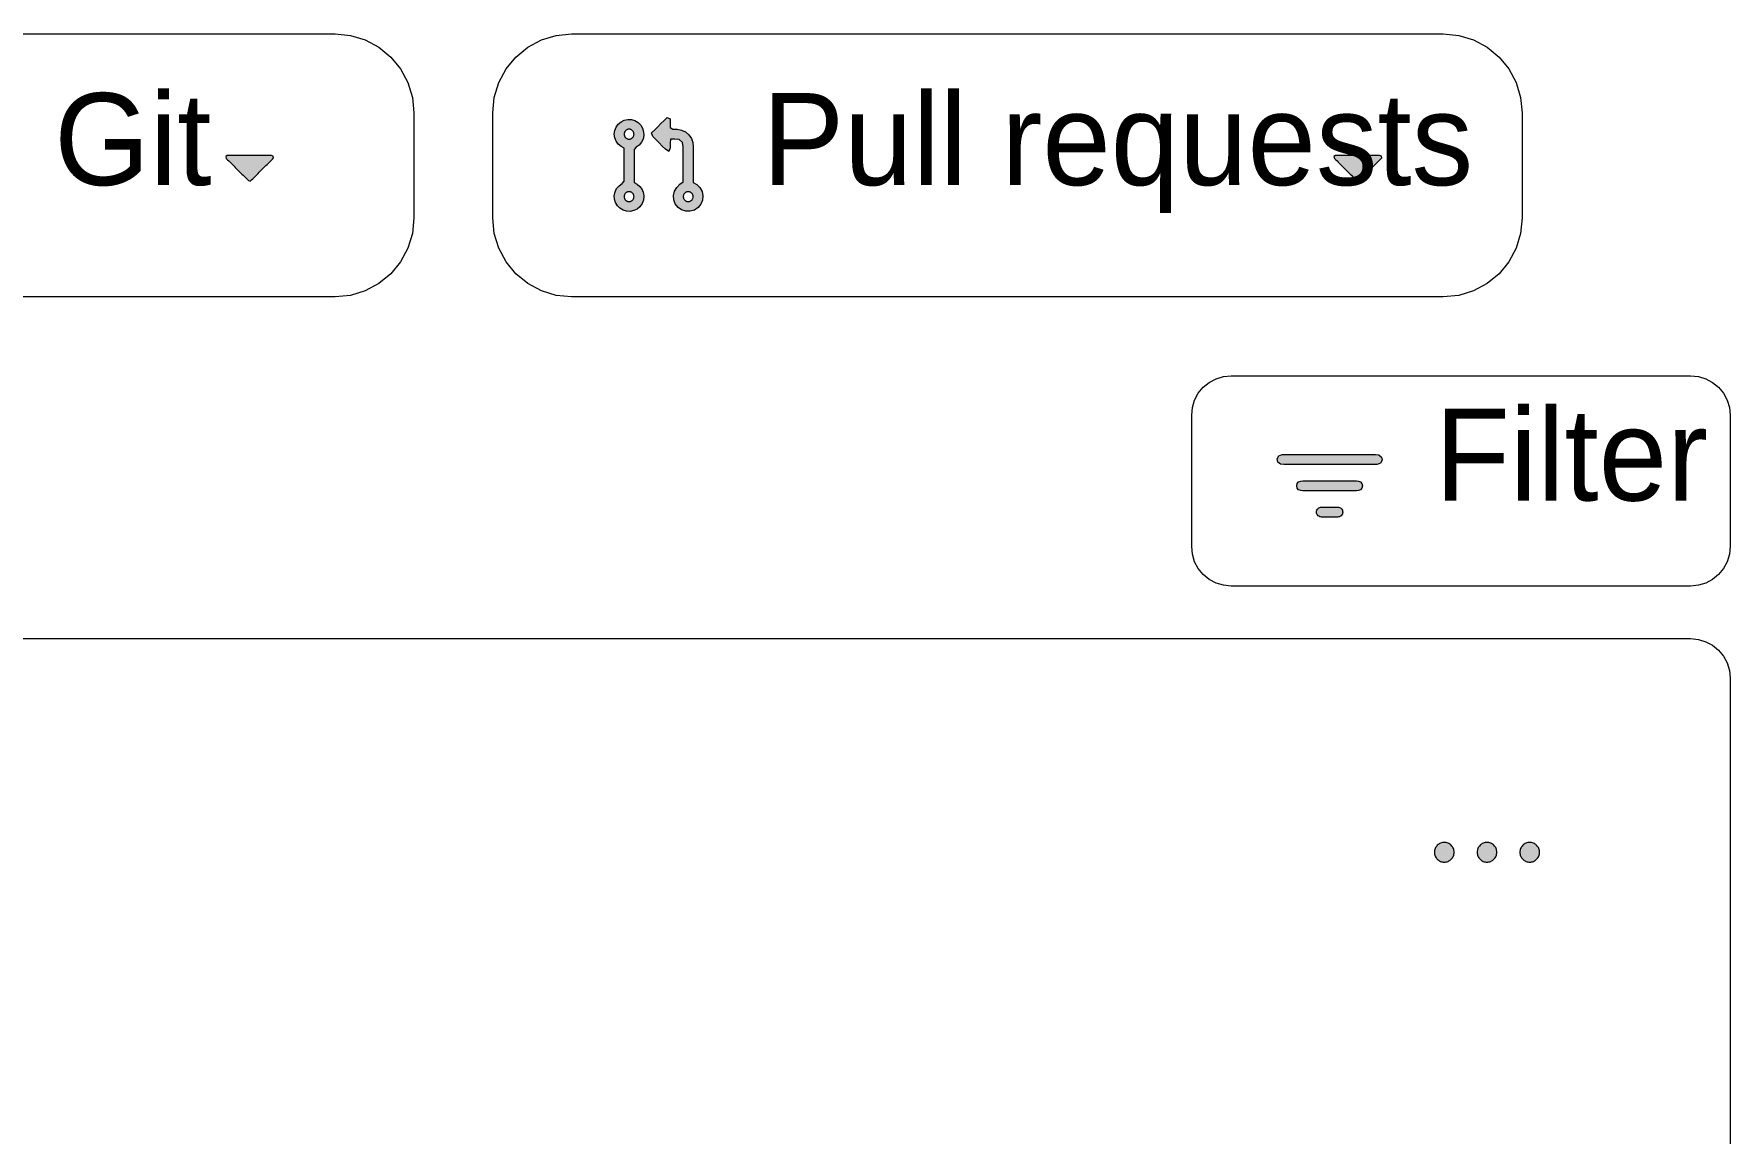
# Model space of a CAD drawing. Extents: x 0 to 2255, y 0 to 8703.
# Drawn here: x 745.8 to 1004, y 8243.8 to 8411 of the extents above; entities that cross this region are included whole.
import ezdxf

# ---------------------------------------------------------------- set-up
doc = ezdxf.new("R2010")
doc.units = 0
doc.layers.get('0').update_dxf_attribs({"lineweight": 0})
doc.styles.add('Mona Sans VF', font='Mona Sans VF.ttf')

msp = doc.modelspace()

# ---------------------------------------------------------------- hatches: boundary and pattern name
at = {"true_color": 0x92a1b5}
h = msp.add_hatch(color=256, dxfattribs=at)
h.dxf.hatch_style = 1
h.paths.add_polyline_path([(834.19, 8395.75), (834.26, 8396.3), (834.46, 8396.82), (834.78, 8397.27), (835.21, 8397.63), (835.71, 8397.88), (836.25, 8397.99), (836.81, 8397.97), (837.34, 8397.81), (837.82, 8397.52), (838.22, 8397.13), (838.5, 8396.65), (838.66, 8396.12), (838.68, 8395.56), (838.56, 8395.01), (838.32, 8394.51), (837.96, 8394.09), (837.5, 8393.77), (837.19, 8393.42), (837.19, 8392.86), (837.19, 8392.3), (837.19, 8391.74), (837.19, 8391.18), (837.19, 8390.62), (837.19, 8390.07), (837.19, 8389.51), (837.19, 8388.95), (837.19, 8388.39), (837.67, 8388.13), (838.09, 8387.77), (838.42, 8387.32), (838.62, 8386.8), (838.69, 8386.25), (838.62, 8385.7), (838.42, 8385.18), (838.09, 8384.72), (837.67, 8384.36), (837.17, 8384.12), (836.62, 8384.01), (836.06, 8384.03), (835.53, 8384.19), (835.05, 8384.48), (834.66, 8384.87), (834.37, 8385.35), (834.22, 8385.88), (834.19, 8386.44), (834.31, 8386.98), (834.55, 8387.48), (834.91, 8387.91), (835.37, 8388.23), (835.69, 8388.58), (835.69, 8389.14), (835.69, 8389.7), (835.69, 8390.26), (835.69, 8390.81), (835.69, 8391.37), (835.69, 8391.93), (835.69, 8392.49), (835.69, 8393.05), (835.69, 8393.61), (835.21, 8393.87), (834.78, 8394.23), (834.46, 8394.68), (834.26, 8395.2), (834.19, 8395.75)])
h.paths.add_polyline_path([(839.86, 8395.93), (840.34, 8396.4), (840.81, 8396.88), (841.29, 8397.35), (841.77, 8397.83), (842.24, 8398.3), (842.69, 8398.09), (842.69, 8397.42), (842.69, 8396.75), (843.11, 8396.5), (843.78, 8396.5), (844.44, 8396.38), (845.05, 8396.1), (845.56, 8395.66), (845.93, 8395.1), (846.14, 8394.47), (846.19, 8393.8), (846.19, 8393.13), (846.19, 8392.45), (846.19, 8391.78), (846.19, 8391.11), (846.19, 8390.44), (846.19, 8389.77), (846.19, 8389.09), (846.19, 8388.42), (846.74, 8388.09), (847.22, 8387.62), (847.55, 8387.04), (847.69, 8386.38), (847.62, 8385.72), (847.37, 8385.1), (846.95, 8384.58), (846.39, 8384.21), (845.75, 8384.02), (845.08, 8384.03), (844.44, 8384.23), (843.89, 8384.62), (843.48, 8385.14), (843.24, 8385.77), (843.19, 8386.44), (843.35, 8387.09), (843.69, 8387.66), (844.18, 8388.12), (844.69, 8388.48), (844.69, 8389.15), (844.69, 8389.82), (844.69, 8390.49), (844.69, 8391.16), (844.69, 8391.84), (844.69, 8392.51), (844.69, 8393.18), (844.69, 8393.85), (844.55, 8394.5), (844.05, 8394.93), (843.39, 8395), (842.72, 8395), (842.69, 8394.36), (842.69, 8393.69), (842.49, 8393.11), (841.96, 8393.47), (841.49, 8393.95), (841.01, 8394.43), (840.54, 8394.9), (840.06, 8395.38), (839.86, 8395.93)])
h.paths.add_polyline_path([(836.44, 8396.5), (836.36, 8396.5), (836.29, 8396.49), (836.22, 8396.47), (836.15, 8396.44), (836.08, 8396.41), (836.02, 8396.37), (835.96, 8396.33), (835.91, 8396.28), (835.86, 8396.23), (835.81, 8396.17), (835.78, 8396.1), (835.74, 8396.04), (835.72, 8395.97), (835.7, 8395.9), (835.69, 8395.82), (835.69, 8395.75), (835.69, 8395.68), (835.7, 8395.6), (835.72, 8395.53), (835.74, 8395.46), (835.78, 8395.4), (835.81, 8395.33), (835.86, 8395.27), (835.91, 8395.22), (835.96, 8395.17), (836.02, 8395.13), (836.08, 8395.09), (836.15, 8395.06), (836.22, 8395.03), (836.29, 8395.01), (836.36, 8395), (836.44, 8395), (836.51, 8395), (836.58, 8395.01), (836.66, 8395.03), (836.72, 8395.06), (836.79, 8395.09), (836.85, 8395.13), (836.91, 8395.17), (836.97, 8395.22), (837.02, 8395.27), (837.06, 8395.33), (837.1, 8395.4), (837.13, 8395.46), (837.16, 8395.53), (837.17, 8395.6), (837.18, 8395.68), (837.19, 8395.75), (837.18, 8395.82), (837.17, 8395.9), (837.16, 8395.97), (837.13, 8396.04), (837.1, 8396.1), (837.06, 8396.17), (837.02, 8396.23), (836.97, 8396.28), (836.91, 8396.33), (836.85, 8396.37), (836.79, 8396.41), (836.72, 8396.44), (836.66, 8396.47), (836.58, 8396.49), (836.51, 8396.5), (836.44, 8396.5)])
h.paths.add_polyline_path([(836.44, 8387), (836.36, 8387), (836.29, 8386.99), (836.22, 8386.97), (836.15, 8386.94), (836.08, 8386.91), (836.02, 8386.87), (835.96, 8386.83), (835.91, 8386.78), (835.86, 8386.73), (835.81, 8386.67), (835.78, 8386.6), (835.74, 8386.54), (835.72, 8386.47), (835.7, 8386.4), (835.69, 8386.32), (835.69, 8386.25), (835.69, 8386.18), (835.7, 8386.1), (835.72, 8386.03), (835.74, 8385.96), (835.78, 8385.9), (835.81, 8385.83), (835.86, 8385.77), (835.91, 8385.72), (835.96, 8385.67), (836.02, 8385.63), (836.08, 8385.59), (836.15, 8385.56), (836.22, 8385.53), (836.29, 8385.51), (836.36, 8385.5), (836.44, 8385.5), (836.51, 8385.5), (836.58, 8385.51), (836.66, 8385.53), (836.72, 8385.56), (836.79, 8385.59), (836.85, 8385.63), (836.91, 8385.67), (836.97, 8385.72), (837.02, 8385.77), (837.06, 8385.83), (837.1, 8385.9), (837.13, 8385.96), (837.16, 8386.03), (837.17, 8386.1), (837.18, 8386.18), (837.19, 8386.25), (837.18, 8386.32), (837.17, 8386.4), (837.16, 8386.47), (837.13, 8386.54), (837.1, 8386.6), (837.06, 8386.67), (837.02, 8386.73), (836.97, 8386.78), (836.91, 8386.83), (836.85, 8386.87), (836.79, 8386.91), (836.72, 8386.94), (836.66, 8386.97), (836.58, 8386.99), (836.51, 8387), (836.44, 8387)])
h.paths.add_polyline_path([(844.69, 8386.25), (844.69, 8386.18), (844.7, 8386.1), (844.72, 8386.03), (844.74, 8385.96), (844.78, 8385.9), (844.81, 8385.83), (844.86, 8385.77), (844.91, 8385.72), (844.96, 8385.67), (845.02, 8385.63), (845.08, 8385.59), (845.15, 8385.56), (845.22, 8385.53), (845.29, 8385.51), (845.36, 8385.5), (845.44, 8385.5), (845.51, 8385.5), (845.58, 8385.51), (845.66, 8385.53), (845.72, 8385.56), (845.79, 8385.59), (845.85, 8385.63), (845.91, 8385.67), (845.97, 8385.72), (846.02, 8385.77), (846.06, 8385.83), (846.1, 8385.9), (846.13, 8385.96), (846.16, 8386.03), (846.17, 8386.1), (846.18, 8386.18), (846.19, 8386.25), (846.18, 8386.32), (846.17, 8386.4), (846.16, 8386.47), (846.13, 8386.54), (846.1, 8386.6), (846.06, 8386.67), (846.02, 8386.73), (845.97, 8386.78), (845.91, 8386.83), (845.85, 8386.87), (845.79, 8386.91), (845.72, 8386.94), (845.66, 8386.97), (845.58, 8386.99), (845.51, 8387), (845.44, 8387), (845.36, 8387), (845.29, 8386.99), (845.22, 8386.97), (845.15, 8386.94), (845.08, 8386.91), (845.02, 8386.87), (844.96, 8386.83), (844.91, 8386.78), (844.86, 8386.73), (844.81, 8386.67), (844.78, 8386.6), (844.74, 8386.54), (844.72, 8386.47), (844.7, 8386.4), (844.69, 8386.32), (844.69, 8386.25)])
at = {"true_color": 0x9198a1}
h = msp.add_hatch(color=256, dxfattribs=at)
h.dxf.hatch_style = 1
h.paths.add_polyline_path([(775.11, 8392.07), (775.31, 8391.87), (775.51, 8391.68), (775.71, 8391.48), (775.91, 8391.28), (776.11, 8391.08), (776.31, 8390.88), (776.5, 8390.68), (776.7, 8390.48), (776.9, 8390.29), (777.1, 8390.09), (777.3, 8389.89), (777.5, 8389.69), (777.7, 8389.49), (777.89, 8389.29), (778.09, 8389.09), (778.29, 8388.9), (778.49, 8388.7), (778.74, 8388.61), (778.96, 8388.78), (779.16, 8388.97), (779.36, 8389.17), (779.56, 8389.37), (779.76, 8389.57), (779.96, 8389.77), (780.15, 8389.97), (780.35, 8390.17), (780.55, 8390.36), (780.75, 8390.56), (780.95, 8390.76), (781.15, 8390.96), (781.35, 8391.16), (781.54, 8391.36), (781.74, 8391.55), (781.94, 8391.75), (782.14, 8391.95), (782.32, 8392.16), (782.26, 8392.42), (782, 8392.5), (781.72, 8392.5), (781.44, 8392.5), (781.16, 8392.5), (780.88, 8392.5), (780.6, 8392.5), (780.32, 8392.5), (780.04, 8392.5), (779.76, 8392.5), (779.48, 8392.5), (779.19, 8392.5), (778.91, 8392.5), (778.63, 8392.5), (778.35, 8392.5), (778.07, 8392.5), (777.79, 8392.5), (777.51, 8392.5), (777.23, 8392.5), (776.95, 8392.5), (776.67, 8392.5), (776.39, 8392.5), (776.11, 8392.5), (775.82, 8392.5), (775.54, 8392.5), (775.26, 8392.5), (775.06, 8392.33), (775.11, 8392.07)])
h = msp.add_hatch(color=256, dxfattribs=at)
h.dxf.hatch_style = 1
h.paths.add_polyline_path([(943.8, 8392.07), (944, 8391.87), (944.2, 8391.68), (944.4, 8391.48), (944.6, 8391.28), (944.79, 8391.08), (944.99, 8390.88), (945.19, 8390.68), (945.39, 8390.48), (945.59, 8390.29), (945.79, 8390.09), (945.99, 8389.89), (946.18, 8389.69), (946.38, 8389.49), (946.58, 8389.29), (946.78, 8389.09), (946.98, 8388.9), (947.18, 8388.7), (947.43, 8388.61), (947.65, 8388.78), (947.85, 8388.97), (948.05, 8389.17), (948.25, 8389.37), (948.44, 8389.57), (948.64, 8389.77), (948.84, 8389.97), (949.04, 8390.17), (949.24, 8390.36), (949.44, 8390.56), (949.64, 8390.76), (949.83, 8390.96), (950.03, 8391.16), (950.23, 8391.36), (950.43, 8391.55), (950.63, 8391.75), (950.83, 8391.95), (951.01, 8392.16), (950.95, 8392.42), (950.69, 8392.5), (950.41, 8392.5), (950.13, 8392.5), (949.85, 8392.5), (949.57, 8392.5), (949.29, 8392.5), (949, 8392.5), (948.72, 8392.5), (948.44, 8392.5), (948.16, 8392.5), (947.88, 8392.5), (947.6, 8392.5), (947.32, 8392.5), (947.04, 8392.5), (946.76, 8392.5), (946.48, 8392.5), (946.2, 8392.5), (945.92, 8392.5), (945.64, 8392.5), (945.35, 8392.5), (945.07, 8392.5), (944.79, 8392.5), (944.51, 8392.5), (944.23, 8392.5), (943.95, 8392.5), (943.74, 8392.33), (943.8, 8392.07)])
h = msp.add_hatch(color=256, dxfattribs=at)
h.dxf.hatch_style = 1
h.paths.add_polyline_path([(935.83, 8347), (936.35, 8347), (936.88, 8347), (937.41, 8347), (937.94, 8347), (938.46, 8347), (938.99, 8347), (939.52, 8347), (940.04, 8347), (940.57, 8347), (941.1, 8347), (941.62, 8347), (942.15, 8347), (942.68, 8347), (943.2, 8347), (943.73, 8347), (944.26, 8347), (944.78, 8347), (945.31, 8347), (945.84, 8347), (946.36, 8347), (946.89, 8347), (947.42, 8347), (947.94, 8347), (948.47, 8347), (949, 8347), (949.52, 8347), (950.05, 8347), (950.57, 8346.96), (950.97, 8346.63), (951.07, 8346.13), (950.81, 8345.68), (950.33, 8345.5), (949.8, 8345.5), (949.27, 8345.5), (948.75, 8345.5), (948.22, 8345.5), (947.69, 8345.5), (947.17, 8345.5), (946.64, 8345.5), (946.11, 8345.5), (945.59, 8345.5), (945.06, 8345.5), (944.53, 8345.5), (944.01, 8345.5), (943.48, 8345.5), (942.95, 8345.5), (942.43, 8345.5), (941.9, 8345.5), (941.37, 8345.5), (940.85, 8345.5), (940.32, 8345.5), (939.79, 8345.5), (939.27, 8345.5), (938.74, 8345.5), (938.21, 8345.5), (937.69, 8345.5), (937.16, 8345.5), (936.63, 8345.5), (936.11, 8345.5), (935.58, 8345.54), (935.18, 8345.87), (935.09, 8346.37), (935.34, 8346.82), (935.83, 8347)])
h.paths.add_polyline_path([(938.08, 8342.25), (938.15, 8342.58), (938.36, 8342.84), (938.67, 8342.98), (939.01, 8343), (939.35, 8343), (939.69, 8343), (940.02, 8343), (940.36, 8343), (940.7, 8343), (941.04, 8343), (941.38, 8343), (941.72, 8343), (942.06, 8343), (942.4, 8343), (942.74, 8343), (943.08, 8343), (943.42, 8343), (943.76, 8343), (944.1, 8343), (944.44, 8343), (944.77, 8343), (945.11, 8343), (945.45, 8343), (945.79, 8343), (946.13, 8343), (946.47, 8343), (946.81, 8343), (947.15, 8343), (947.49, 8342.98), (947.79, 8342.84), (948, 8342.58), (948.08, 8342.25), (948, 8341.92), (947.79, 8341.66), (947.49, 8341.52), (947.15, 8341.5), (946.81, 8341.5), (946.47, 8341.5), (946.13, 8341.5), (945.79, 8341.5), (945.45, 8341.5), (945.11, 8341.5), (944.77, 8341.5), (944.44, 8341.5), (944.1, 8341.5), (943.76, 8341.5), (943.42, 8341.5), (943.08, 8341.5), (942.74, 8341.5), (942.4, 8341.5), (942.06, 8341.5), (941.72, 8341.5), (941.38, 8341.5), (941.04, 8341.5), (940.7, 8341.5), (940.36, 8341.5), (940.02, 8341.5), (939.69, 8341.5), (939.35, 8341.5), (939.01, 8341.5), (938.67, 8341.52), (938.36, 8341.66), (938.15, 8341.92), (938.08, 8342.25)])
h.paths.add_polyline_path([(941.08, 8338.25), (941.09, 8338.4), (941.14, 8338.55), (941.21, 8338.68), (941.31, 8338.79), (941.43, 8338.89), (941.57, 8338.95), (941.71, 8338.99), (941.86, 8339), (942.02, 8339), (942.17, 8339), (942.32, 8339), (942.47, 8339), (942.62, 8339), (942.77, 8339), (942.93, 8339), (943.08, 8339), (943.23, 8339), (943.38, 8339), (943.53, 8339), (943.69, 8339), (943.84, 8339), (943.99, 8339), (944.14, 8339), (944.29, 8339), (944.44, 8338.99), (944.59, 8338.95), (944.73, 8338.89), (944.85, 8338.79), (944.94, 8338.68), (945.02, 8338.55), (945.06, 8338.4), (945.08, 8338.25), (945.06, 8338.1), (945.02, 8337.95), (944.94, 8337.82), (944.85, 8337.71), (944.73, 8337.61), (944.59, 8337.55), (944.44, 8337.51), (944.29, 8337.5), (944.14, 8337.5), (943.99, 8337.5), (943.84, 8337.5), (943.69, 8337.5), (943.53, 8337.5), (943.38, 8337.5), (943.23, 8337.5), (943.08, 8337.5), (942.93, 8337.5), (942.77, 8337.5), (942.62, 8337.5), (942.47, 8337.5), (942.32, 8337.5), (942.17, 8337.5), (942.02, 8337.5), (941.86, 8337.5), (941.71, 8337.51), (941.57, 8337.55), (941.43, 8337.61), (941.31, 8337.71), (941.21, 8337.82), (941.14, 8337.95), (941.09, 8338.1), (941.08, 8338.25)])
h = msp.add_hatch(color=256, dxfattribs=at)
h.dxf.hatch_style = 1
h.paths.add_polyline_path([(967.03, 8285), (967.18, 8285.01), (967.32, 8285.03), (967.47, 8285.06), (967.61, 8285.11), (967.74, 8285.18), (967.86, 8285.25), (967.98, 8285.34), (968.09, 8285.44), (968.19, 8285.55), (968.28, 8285.67), (968.35, 8285.79), (968.42, 8285.93), (968.47, 8286.06), (968.5, 8286.21), (968.52, 8286.35), (968.53, 8286.5), (968.52, 8286.65), (968.5, 8286.79), (968.47, 8286.94), (968.42, 8287.07), (968.35, 8287.21), (968.28, 8287.33), (968.19, 8287.45), (968.09, 8287.56), (967.98, 8287.66), (967.86, 8287.75), (967.74, 8287.82), (967.61, 8287.89), (967.47, 8287.94), (967.32, 8287.97), (967.18, 8287.99), (967.03, 8288), (966.88, 8287.99), (966.74, 8287.97), (966.6, 8287.94), (966.46, 8287.89), (966.32, 8287.82), (966.2, 8287.75), (966.08, 8287.66), (965.97, 8287.56), (965.87, 8287.45), (965.78, 8287.33), (965.71, 8287.21), (965.65, 8287.07), (965.6, 8286.94), (965.56, 8286.79), (965.54, 8286.65), (965.53, 8286.5), (965.54, 8286.35), (965.56, 8286.21), (965.6, 8286.06), (965.65, 8285.93), (965.71, 8285.79), (965.78, 8285.67), (965.87, 8285.55), (965.97, 8285.44), (966.08, 8285.34), (966.2, 8285.25), (966.32, 8285.18), (966.46, 8285.11), (966.6, 8285.06), (966.74, 8285.03), (966.88, 8285.01), (967.03, 8285)])
h.paths.add_polyline_path([(960.53, 8285), (960.68, 8285.01), (960.82, 8285.03), (960.97, 8285.06), (961.11, 8285.11), (961.24, 8285.18), (961.36, 8285.25), (961.48, 8285.34), (961.59, 8285.44), (961.69, 8285.55), (961.78, 8285.67), (961.85, 8285.79), (961.92, 8285.93), (961.97, 8286.06), (962, 8286.21), (962.02, 8286.35), (962.03, 8286.5), (962.02, 8286.65), (962, 8286.79), (961.97, 8286.94), (961.92, 8287.07), (961.85, 8287.21), (961.78, 8287.33), (961.69, 8287.45), (961.59, 8287.56), (961.48, 8287.66), (961.36, 8287.75), (961.24, 8287.82), (961.11, 8287.89), (960.97, 8287.94), (960.82, 8287.97), (960.68, 8287.99), (960.53, 8288), (960.38, 8287.99), (960.24, 8287.97), (960.1, 8287.94), (959.96, 8287.89), (959.82, 8287.82), (959.7, 8287.75), (959.58, 8287.66), (959.47, 8287.56), (959.37, 8287.45), (959.28, 8287.33), (959.21, 8287.21), (959.15, 8287.07), (959.1, 8286.94), (959.06, 8286.79), (959.04, 8286.65), (959.03, 8286.5), (959.04, 8286.35), (959.06, 8286.21), (959.1, 8286.06), (959.15, 8285.93), (959.21, 8285.79), (959.28, 8285.67), (959.37, 8285.55), (959.47, 8285.44), (959.58, 8285.34), (959.7, 8285.25), (959.82, 8285.18), (959.96, 8285.11), (960.1, 8285.06), (960.24, 8285.03), (960.38, 8285.01), (960.53, 8285)])
h.paths.add_polyline_path([(973.53, 8285), (973.68, 8285.01), (973.82, 8285.03), (973.97, 8285.06), (974.11, 8285.11), (974.24, 8285.18), (974.36, 8285.25), (974.48, 8285.34), (974.59, 8285.44), (974.69, 8285.55), (974.78, 8285.67), (974.85, 8285.79), (974.92, 8285.93), (974.97, 8286.06), (975, 8286.21), (975.02, 8286.35), (975.03, 8286.5), (975.02, 8286.65), (975, 8286.79), (974.97, 8286.94), (974.92, 8287.07), (974.85, 8287.21), (974.78, 8287.33), (974.69, 8287.45), (974.59, 8287.56), (974.48, 8287.66), (974.36, 8287.75), (974.24, 8287.82), (974.11, 8287.89), (973.97, 8287.94), (973.82, 8287.97), (973.68, 8287.99), (973.53, 8288), (973.38, 8287.99), (973.24, 8287.97), (973.1, 8287.94), (972.96, 8287.89), (972.82, 8287.82), (972.7, 8287.75), (972.58, 8287.66), (972.47, 8287.56), (972.37, 8287.45), (972.28, 8287.33), (972.21, 8287.21), (972.15, 8287.07), (972.1, 8286.94), (972.06, 8286.79), (972.04, 8286.65), (972.03, 8286.5), (972.04, 8286.35), (972.06, 8286.21), (972.1, 8286.06), (972.15, 8285.93), (972.21, 8285.79), (972.28, 8285.67), (972.37, 8285.55), (972.47, 8285.44), (972.58, 8285.34), (972.7, 8285.25), (972.82, 8285.18), (972.96, 8285.11), (973.1, 8285.06), (973.24, 8285.03), (973.38, 8285.01), (973.53, 8285)])

# ---------------------------------------------------------------- linework, layer by layer
at = {"true_color": 0x3d444d}
for points in [[(719.94, 8411), (791.69, 8411), (791.69, 8411), (794.03, 8410.77), (796.28, 8410.09), (798.35, 8408.98), (800.17, 8407.49), (801.67, 8405.67), (802.77, 8403.59), (803.46, 8401.34), (803.69, 8399), (803.69, 8383), (803.69, 8383), (803.46, 8380.66), (802.77, 8378.41), (801.67, 8376.33), (800.17, 8374.51), (798.35, 8373.02), (796.28, 8371.91), (794.03, 8371.23), (791.69, 8371), (719.94, 8371)], [(827.69, 8411), (960.38, 8411), (960.38, 8411), (962.72, 8410.77), (964.97, 8410.09), (967.04, 8408.98), (968.86, 8407.49), (970.35, 8405.67), (971.46, 8403.59), (972.14, 8401.34), (972.38, 8399), (972.38, 8383), (972.38, 8383), (972.14, 8380.66), (971.46, 8378.41), (970.35, 8376.33), (968.86, 8374.51), (967.04, 8373.02), (964.97, 8371.91), (962.72, 8371.23), (960.38, 8371), (827.69, 8371), (827.69, 8371), (825.35, 8371.23), (823.1, 8371.91), (821.02, 8373.02), (819.2, 8374.51), (817.71, 8376.33), (816.6, 8378.41), (815.92, 8380.66), (815.69, 8383), (815.69, 8399), (815.69, 8399), (815.92, 8401.34), (816.6, 8403.59), (817.71, 8405.67), (819.2, 8407.49), (821.02, 8408.98), (823.1, 8410.09), (825.35, 8410.77), (827.69, 8411), (827.69, 8411)], [(928.08, 8359), (998.03, 8359), (998.03, 8359), (999.2, 8358.88), (1000.33, 8358.54), (1001.36, 8357.99), (1002.27, 8357.24), (1003.02, 8356.33), (1003.57, 8355.3), (1003.92, 8354.17), (1004.03, 8353), (1004.03, 8333), (1004.03, 8333), (1003.92, 8331.83), (1003.57, 8330.7), (1003.02, 8329.67), (1002.27, 8328.76), (1001.36, 8328.01), (1000.33, 8327.46), (999.2, 8327.12), (998.03, 8327), (928.08, 8327), (928.08, 8327), (926.91, 8327.12), (925.78, 8327.46), (924.74, 8328.01), (923.84, 8328.76), (923.09, 8329.67), (922.53, 8330.7), (922.19, 8331.83), (922.08, 8333), (922.08, 8353), (922.08, 8353), (922.19, 8354.17), (922.53, 8355.3), (923.09, 8356.33), (923.84, 8357.24), (924.74, 8357.99), (925.78, 8358.54), (926.91, 8358.88), (928.08, 8359), (928.08, 8359)], [(350, 8319), (998.03, 8319), (998.03, 8319), (999.2, 8318.88), (1000.33, 8318.54), (1001.36, 8317.99), (1002.27, 8317.24), (1003.02, 8316.33), (1003.57, 8315.3), (1003.92, 8314.17), (1004.03, 8313), (1004.03, 7818.22), (1004.03, 7818.22), (1003.92, 7817.05), (1003.57, 7815.92), (1003.02, 7814.89), (1002.27, 7813.98), (1001.36, 7813.23), (1000.33, 7812.68), (999.2, 7812.33), (998.03, 7812.22), (350, 7812.22)]]:
    msp.add_lwpolyline(points, dxfattribs=at)
at = {"true_color": 0x92a1b5}
for points in [[(834.19, 8395.75), (834.26, 8396.3), (834.46, 8396.82), (834.78, 8397.27), (835.21, 8397.63), (835.71, 8397.88), (836.25, 8397.99), (836.81, 8397.97), (837.34, 8397.81), (837.82, 8397.52), (838.22, 8397.13), (838.5, 8396.65), (838.66, 8396.12), (838.68, 8395.56), (838.56, 8395.01), (838.32, 8394.51), (837.96, 8394.09), (837.5, 8393.77), (837.19, 8393.42), (837.19, 8392.86), (837.19, 8392.3), (837.19, 8391.74), (837.19, 8391.18), (837.19, 8390.62), (837.19, 8390.07), (837.19, 8389.51), (837.19, 8388.95), (837.19, 8388.39), (837.67, 8388.13), (838.09, 8387.77), (838.42, 8387.32), (838.62, 8386.8), (838.69, 8386.25), (838.62, 8385.7), (838.42, 8385.18), (838.09, 8384.72), (837.67, 8384.36), (837.17, 8384.12), (836.62, 8384.01), (836.06, 8384.03), (835.53, 8384.19), (835.05, 8384.48), (834.66, 8384.87), (834.37, 8385.35), (834.22, 8385.88), (834.19, 8386.44), (834.31, 8386.98), (834.55, 8387.48), (834.91, 8387.91), (835.37, 8388.23), (835.69, 8388.58), (835.69, 8389.14), (835.69, 8389.7), (835.69, 8390.26), (835.69, 8390.81), (835.69, 8391.37), (835.69, 8391.93), (835.69, 8392.49), (835.69, 8393.05), (835.69, 8393.61), (835.21, 8393.87), (834.78, 8394.23), (834.46, 8394.68), (834.26, 8395.2), (834.19, 8395.75), (834.19, 8395.75)], [(836.44, 8396.5), (836.36, 8396.5), (836.29, 8396.49), (836.22, 8396.47), (836.15, 8396.44), (836.08, 8396.41), (836.02, 8396.37), (835.96, 8396.33), (835.91, 8396.28), (835.86, 8396.23), (835.81, 8396.17), (835.78, 8396.1), (835.74, 8396.04), (835.72, 8395.97), (835.7, 8395.9), (835.69, 8395.82), (835.69, 8395.75), (835.69, 8395.68), (835.7, 8395.6), (835.72, 8395.53), (835.74, 8395.46), (835.78, 8395.4), (835.81, 8395.33), (835.86, 8395.27), (835.91, 8395.22), (835.96, 8395.17), (836.02, 8395.13), (836.08, 8395.09), (836.15, 8395.06), (836.22, 8395.03), (836.29, 8395.01), (836.36, 8395), (836.44, 8395), (836.51, 8395), (836.58, 8395.01), (836.66, 8395.03), (836.72, 8395.06), (836.79, 8395.09), (836.85, 8395.13), (836.91, 8395.17), (836.97, 8395.22), (837.02, 8395.27), (837.06, 8395.33), (837.1, 8395.4), (837.13, 8395.46), (837.16, 8395.53), (837.17, 8395.6), (837.18, 8395.68), (837.19, 8395.75), (837.18, 8395.82), (837.17, 8395.9), (837.16, 8395.97), (837.13, 8396.04), (837.1, 8396.1), (837.06, 8396.17), (837.02, 8396.23), (836.97, 8396.28), (836.91, 8396.33), (836.85, 8396.37), (836.79, 8396.41), (836.72, 8396.44), (836.66, 8396.47), (836.58, 8396.49), (836.51, 8396.5), (836.44, 8396.5), (836.44, 8396.5)], [(839.86, 8395.93), (840.34, 8396.4), (840.81, 8396.88), (841.29, 8397.35), (841.77, 8397.83), (842.24, 8398.3), (842.69, 8398.09), (842.69, 8397.42), (842.69, 8396.75), (843.11, 8396.5), (843.78, 8396.5), (844.44, 8396.38), (845.05, 8396.1), (845.56, 8395.66), (845.93, 8395.1), (846.14, 8394.47), (846.19, 8393.8), (846.19, 8393.13), (846.19, 8392.45), (846.19, 8391.78), (846.19, 8391.11), (846.19, 8390.44), (846.19, 8389.77), (846.19, 8389.09), (846.19, 8388.42), (846.74, 8388.09), (847.22, 8387.62), (847.55, 8387.04), (847.69, 8386.38), (847.62, 8385.72), (847.37, 8385.1), (846.95, 8384.58), (846.39, 8384.21), (845.75, 8384.02), (845.08, 8384.03), (844.44, 8384.23), (843.89, 8384.62), (843.48, 8385.14), (843.24, 8385.77), (843.19, 8386.44), (843.35, 8387.09), (843.69, 8387.66), (844.18, 8388.12), (844.69, 8388.48), (844.69, 8389.15), (844.69, 8389.82), (844.69, 8390.49), (844.69, 8391.16), (844.69, 8391.84), (844.69, 8392.51), (844.69, 8393.18), (844.69, 8393.85), (844.55, 8394.5), (844.05, 8394.93), (843.39, 8395), (842.72, 8395), (842.69, 8394.36), (842.69, 8393.69), (842.49, 8393.11), (841.96, 8393.47), (841.49, 8393.95), (841.01, 8394.43), (840.54, 8394.9), (840.06, 8395.38), (839.86, 8395.93), (839.86, 8395.93)], [(836.44, 8387), (836.36, 8387), (836.29, 8386.99), (836.22, 8386.97), (836.15, 8386.94), (836.08, 8386.91), (836.02, 8386.87), (835.96, 8386.83), (835.91, 8386.78), (835.86, 8386.73), (835.81, 8386.67), (835.78, 8386.6), (835.74, 8386.54), (835.72, 8386.47), (835.7, 8386.4), (835.69, 8386.32), (835.69, 8386.25), (835.69, 8386.18), (835.7, 8386.1), (835.72, 8386.03), (835.74, 8385.96), (835.78, 8385.9), (835.81, 8385.83), (835.86, 8385.77), (835.91, 8385.72), (835.96, 8385.67), (836.02, 8385.63), (836.08, 8385.59), (836.15, 8385.56), (836.22, 8385.53), (836.29, 8385.51), (836.36, 8385.5), (836.44, 8385.5), (836.51, 8385.5), (836.58, 8385.51), (836.66, 8385.53), (836.72, 8385.56), (836.79, 8385.59), (836.85, 8385.63), (836.91, 8385.67), (836.97, 8385.72), (837.02, 8385.77), (837.06, 8385.83), (837.1, 8385.9), (837.13, 8385.96), (837.16, 8386.03), (837.17, 8386.1), (837.18, 8386.18), (837.19, 8386.25), (837.18, 8386.32), (837.17, 8386.4), (837.16, 8386.47), (837.13, 8386.54), (837.1, 8386.6), (837.06, 8386.67), (837.02, 8386.73), (836.97, 8386.78), (836.91, 8386.83), (836.85, 8386.87), (836.79, 8386.91), (836.72, 8386.94), (836.66, 8386.97), (836.58, 8386.99), (836.51, 8387), (836.44, 8387), (836.44, 8387)], [(844.69, 8386.25), (844.69, 8386.18), (844.7, 8386.1), (844.72, 8386.03), (844.74, 8385.96), (844.78, 8385.9), (844.81, 8385.83), (844.86, 8385.77), (844.91, 8385.72), (844.96, 8385.67), (845.02, 8385.63), (845.08, 8385.59), (845.15, 8385.56), (845.22, 8385.53), (845.29, 8385.51), (845.36, 8385.5), (845.44, 8385.5), (845.51, 8385.5), (845.58, 8385.51), (845.66, 8385.53), (845.72, 8385.56), (845.79, 8385.59), (845.85, 8385.63), (845.91, 8385.67), (845.97, 8385.72), (846.02, 8385.77), (846.06, 8385.83), (846.1, 8385.9), (846.13, 8385.96), (846.16, 8386.03), (846.17, 8386.1), (846.18, 8386.18), (846.19, 8386.25), (846.18, 8386.32), (846.17, 8386.4), (846.16, 8386.47), (846.13, 8386.54), (846.1, 8386.6), (846.06, 8386.67), (846.02, 8386.73), (845.97, 8386.78), (845.91, 8386.83), (845.85, 8386.87), (845.79, 8386.91), (845.72, 8386.94), (845.66, 8386.97), (845.58, 8386.99), (845.51, 8387), (845.44, 8387), (845.36, 8387), (845.29, 8386.99), (845.22, 8386.97), (845.15, 8386.94), (845.08, 8386.91), (845.02, 8386.87), (844.96, 8386.83), (844.91, 8386.78), (844.86, 8386.73), (844.81, 8386.67), (844.78, 8386.6), (844.74, 8386.54), (844.72, 8386.47), (844.7, 8386.4), (844.69, 8386.32), (844.69, 8386.25), (844.69, 8386.25)]]:
    msp.add_lwpolyline(points, dxfattribs=at)
at = {"true_color": 0x9198a1}
for points in [[(775.11, 8392.07), (775.31, 8391.87), (775.51, 8391.68), (775.71, 8391.48), (775.91, 8391.28), (776.11, 8391.08), (776.31, 8390.88), (776.5, 8390.68), (776.7, 8390.48), (776.9, 8390.29), (777.1, 8390.09), (777.3, 8389.89), (777.5, 8389.69), (777.7, 8389.49), (777.89, 8389.29), (778.09, 8389.09), (778.29, 8388.9), (778.49, 8388.7), (778.74, 8388.61), (778.96, 8388.78), (779.16, 8388.97), (779.36, 8389.17), (779.56, 8389.37), (779.76, 8389.57), (779.96, 8389.77), (780.15, 8389.97), (780.35, 8390.17), (780.55, 8390.36), (780.75, 8390.56), (780.95, 8390.76), (781.15, 8390.96), (781.35, 8391.16), (781.54, 8391.36), (781.74, 8391.55), (781.94, 8391.75), (782.14, 8391.95), (782.32, 8392.16), (782.26, 8392.42), (782, 8392.5), (781.72, 8392.5), (781.44, 8392.5), (781.16, 8392.5), (780.88, 8392.5), (780.6, 8392.5), (780.32, 8392.5), (780.04, 8392.5), (779.76, 8392.5), (779.48, 8392.5), (779.19, 8392.5), (778.91, 8392.5), (778.63, 8392.5), (778.35, 8392.5), (778.07, 8392.5), (777.79, 8392.5), (777.51, 8392.5), (777.23, 8392.5), (776.95, 8392.5), (776.67, 8392.5), (776.39, 8392.5), (776.11, 8392.5), (775.82, 8392.5), (775.54, 8392.5), (775.26, 8392.5), (775.06, 8392.33), (775.11, 8392.07), (775.11, 8392.07)], [(943.8, 8392.07), (944, 8391.87), (944.2, 8391.68), (944.4, 8391.48), (944.6, 8391.28), (944.79, 8391.08), (944.99, 8390.88), (945.19, 8390.68), (945.39, 8390.48), (945.59, 8390.29), (945.79, 8390.09), (945.99, 8389.89), (946.18, 8389.69), (946.38, 8389.49), (946.58, 8389.29), (946.78, 8389.09), (946.98, 8388.9), (947.18, 8388.7), (947.43, 8388.61), (947.65, 8388.78), (947.85, 8388.97), (948.05, 8389.17), (948.25, 8389.37), (948.44, 8389.57), (948.64, 8389.77), (948.84, 8389.97), (949.04, 8390.17), (949.24, 8390.36), (949.44, 8390.56), (949.64, 8390.76), (949.83, 8390.96), (950.03, 8391.16), (950.23, 8391.36), (950.43, 8391.55), (950.63, 8391.75), (950.83, 8391.95), (951.01, 8392.16), (950.95, 8392.42), (950.69, 8392.5), (950.41, 8392.5), (950.13, 8392.5), (949.85, 8392.5), (949.57, 8392.5), (949.29, 8392.5), (949, 8392.5), (948.72, 8392.5), (948.44, 8392.5), (948.16, 8392.5), (947.88, 8392.5), (947.6, 8392.5), (947.32, 8392.5), (947.04, 8392.5), (946.76, 8392.5), (946.48, 8392.5), (946.2, 8392.5), (945.92, 8392.5), (945.64, 8392.5), (945.35, 8392.5), (945.07, 8392.5), (944.79, 8392.5), (944.51, 8392.5), (944.23, 8392.5), (943.95, 8392.5), (943.74, 8392.33), (943.8, 8392.07), (943.8, 8392.07)], [(935.83, 8347), (936.35, 8347), (936.88, 8347), (937.41, 8347), (937.94, 8347), (938.46, 8347), (938.99, 8347), (939.52, 8347), (940.04, 8347), (940.57, 8347), (941.1, 8347), (941.62, 8347), (942.15, 8347), (942.68, 8347), (943.2, 8347), (943.73, 8347), (944.26, 8347), (944.78, 8347), (945.31, 8347), (945.84, 8347), (946.36, 8347), (946.89, 8347), (947.42, 8347), (947.94, 8347), (948.47, 8347), (949, 8347), (949.52, 8347), (950.05, 8347), (950.57, 8346.96), (950.97, 8346.63), (951.07, 8346.13), (950.81, 8345.68), (950.33, 8345.5), (949.8, 8345.5), (949.27, 8345.5), (948.75, 8345.5), (948.22, 8345.5), (947.69, 8345.5), (947.17, 8345.5), (946.64, 8345.5), (946.11, 8345.5), (945.59, 8345.5), (945.06, 8345.5), (944.53, 8345.5), (944.01, 8345.5), (943.48, 8345.5), (942.95, 8345.5), (942.43, 8345.5), (941.9, 8345.5), (941.37, 8345.5), (940.85, 8345.5), (940.32, 8345.5), (939.79, 8345.5), (939.27, 8345.5), (938.74, 8345.5), (938.21, 8345.5), (937.69, 8345.5), (937.16, 8345.5), (936.63, 8345.5), (936.11, 8345.5), (935.58, 8345.54), (935.18, 8345.87), (935.09, 8346.37), (935.34, 8346.82), (935.83, 8347), (935.83, 8347)], [(938.08, 8342.25), (938.15, 8342.58), (938.36, 8342.84), (938.67, 8342.98), (939.01, 8343), (939.35, 8343), (939.69, 8343), (940.02, 8343), (940.36, 8343), (940.7, 8343), (941.04, 8343), (941.38, 8343), (941.72, 8343), (942.06, 8343), (942.4, 8343), (942.74, 8343), (943.08, 8343), (943.42, 8343), (943.76, 8343), (944.1, 8343), (944.44, 8343), (944.77, 8343), (945.11, 8343), (945.45, 8343), (945.79, 8343), (946.13, 8343), (946.47, 8343), (946.81, 8343), (947.15, 8343), (947.49, 8342.98), (947.79, 8342.84), (948, 8342.58), (948.08, 8342.25), (948, 8341.92), (947.79, 8341.66), (947.49, 8341.52), (947.15, 8341.5), (946.81, 8341.5), (946.47, 8341.5), (946.13, 8341.5), (945.79, 8341.5), (945.45, 8341.5), (945.11, 8341.5), (944.77, 8341.5), (944.44, 8341.5), (944.1, 8341.5), (943.76, 8341.5), (943.42, 8341.5), (943.08, 8341.5), (942.74, 8341.5), (942.4, 8341.5), (942.06, 8341.5), (941.72, 8341.5), (941.38, 8341.5), (941.04, 8341.5), (940.7, 8341.5), (940.36, 8341.5), (940.02, 8341.5), (939.69, 8341.5), (939.35, 8341.5), (939.01, 8341.5), (938.67, 8341.52), (938.36, 8341.66), (938.15, 8341.92), (938.08, 8342.25), (938.08, 8342.25)], [(941.08, 8338.25), (941.09, 8338.4), (941.14, 8338.55), (941.21, 8338.68), (941.31, 8338.79), (941.43, 8338.89), (941.57, 8338.95), (941.71, 8338.99), (941.86, 8339), (942.02, 8339), (942.17, 8339), (942.32, 8339), (942.47, 8339), (942.62, 8339), (942.77, 8339), (942.93, 8339), (943.08, 8339), (943.23, 8339), (943.38, 8339), (943.53, 8339), (943.69, 8339), (943.84, 8339), (943.99, 8339), (944.14, 8339), (944.29, 8339), (944.44, 8338.99), (944.59, 8338.95), (944.73, 8338.89), (944.85, 8338.79), (944.94, 8338.68), (945.02, 8338.55), (945.06, 8338.4), (945.08, 8338.25), (945.06, 8338.1), (945.02, 8337.95), (944.94, 8337.82), (944.85, 8337.71), (944.73, 8337.61), (944.59, 8337.55), (944.44, 8337.51), (944.29, 8337.5), (944.14, 8337.5), (943.99, 8337.5), (943.84, 8337.5), (943.69, 8337.5), (943.53, 8337.5), (943.38, 8337.5), (943.23, 8337.5), (943.08, 8337.5), (942.93, 8337.5), (942.77, 8337.5), (942.62, 8337.5), (942.47, 8337.5), (942.32, 8337.5), (942.17, 8337.5), (942.02, 8337.5), (941.86, 8337.5), (941.71, 8337.51), (941.57, 8337.55), (941.43, 8337.61), (941.31, 8337.71), (941.21, 8337.82), (941.14, 8337.95), (941.09, 8338.1), (941.08, 8338.25), (941.08, 8338.25)], [(960.53, 8285), (960.68, 8285.01), (960.82, 8285.03), (960.97, 8285.06), (961.11, 8285.11), (961.24, 8285.18), (961.36, 8285.25), (961.48, 8285.34), (961.59, 8285.44), (961.69, 8285.55), (961.78, 8285.67), (961.85, 8285.79), (961.92, 8285.93), (961.97, 8286.06), (962, 8286.21), (962.02, 8286.35), (962.03, 8286.5), (962.02, 8286.65), (962, 8286.79), (961.97, 8286.94), (961.92, 8287.07), (961.85, 8287.21), (961.78, 8287.33), (961.69, 8287.45), (961.59, 8287.56), (961.48, 8287.66), (961.36, 8287.75), (961.24, 8287.82), (961.11, 8287.89), (960.97, 8287.94), (960.82, 8287.97), (960.68, 8287.99), (960.53, 8288), (960.38, 8287.99), (960.24, 8287.97), (960.1, 8287.94), (959.96, 8287.89), (959.82, 8287.82), (959.7, 8287.75), (959.58, 8287.66), (959.47, 8287.56), (959.37, 8287.45), (959.28, 8287.33), (959.21, 8287.21), (959.15, 8287.07), (959.1, 8286.94), (959.06, 8286.79), (959.04, 8286.65), (959.03, 8286.5), (959.04, 8286.35), (959.06, 8286.21), (959.1, 8286.06), (959.15, 8285.93), (959.21, 8285.79), (959.28, 8285.67), (959.37, 8285.55), (959.47, 8285.44), (959.58, 8285.34), (959.7, 8285.25), (959.82, 8285.18), (959.96, 8285.11), (960.1, 8285.06), (960.24, 8285.03), (960.38, 8285.01), (960.53, 8285), (960.53, 8285)], [(967.03, 8285), (967.18, 8285.01), (967.32, 8285.03), (967.47, 8285.06), (967.61, 8285.11), (967.74, 8285.18), (967.86, 8285.25), (967.98, 8285.34), (968.09, 8285.44), (968.19, 8285.55), (968.28, 8285.67), (968.35, 8285.79), (968.42, 8285.93), (968.47, 8286.06), (968.5, 8286.21), (968.52, 8286.35), (968.53, 8286.5), (968.52, 8286.65), (968.5, 8286.79), (968.47, 8286.94), (968.42, 8287.07), (968.35, 8287.21), (968.28, 8287.33), (968.19, 8287.45), (968.09, 8287.56), (967.98, 8287.66), (967.86, 8287.75), (967.74, 8287.82), (967.61, 8287.89), (967.47, 8287.94), (967.32, 8287.97), (967.18, 8287.99), (967.03, 8288), (966.88, 8287.99), (966.74, 8287.97), (966.6, 8287.94), (966.46, 8287.89), (966.32, 8287.82), (966.2, 8287.75), (966.08, 8287.66), (965.97, 8287.56), (965.87, 8287.45), (965.78, 8287.33), (965.71, 8287.21), (965.65, 8287.07), (965.6, 8286.94), (965.56, 8286.79), (965.54, 8286.65), (965.53, 8286.5), (965.54, 8286.35), (965.56, 8286.21), (965.6, 8286.06), (965.65, 8285.93), (965.71, 8285.79), (965.78, 8285.67), (965.87, 8285.55), (965.97, 8285.44), (966.08, 8285.34), (966.2, 8285.25), (966.32, 8285.18), (966.46, 8285.11), (966.6, 8285.06), (966.74, 8285.03), (966.88, 8285.01), (967.03, 8285), (967.03, 8285)], [(973.53, 8285), (973.68, 8285.01), (973.82, 8285.03), (973.97, 8285.06), (974.11, 8285.11), (974.24, 8285.18), (974.36, 8285.25), (974.48, 8285.34), (974.59, 8285.44), (974.69, 8285.55), (974.78, 8285.67), (974.85, 8285.79), (974.92, 8285.93), (974.97, 8286.06), (975, 8286.21), (975.02, 8286.35), (975.03, 8286.5), (975.02, 8286.65), (975, 8286.79), (974.97, 8286.94), (974.92, 8287.07), (974.85, 8287.21), (974.78, 8287.33), (974.69, 8287.45), (974.59, 8287.56), (974.48, 8287.66), (974.36, 8287.75), (974.24, 8287.82), (974.11, 8287.89), (973.97, 8287.94), (973.82, 8287.97), (973.68, 8287.99), (973.53, 8288), (973.38, 8287.99), (973.24, 8287.97), (973.1, 8287.94), (972.96, 8287.89), (972.82, 8287.82), (972.7, 8287.75), (972.58, 8287.66), (972.47, 8287.56), (972.37, 8287.45), (972.28, 8287.33), (972.21, 8287.21), (972.15, 8287.07), (972.1, 8286.94), (972.06, 8286.79), (972.04, 8286.65), (972.03, 8286.5), (972.04, 8286.35), (972.06, 8286.21), (972.1, 8286.06), (972.15, 8285.93), (972.21, 8285.79), (972.28, 8285.67), (972.37, 8285.55), (972.47, 8285.44), (972.58, 8285.34), (972.7, 8285.25), (972.82, 8285.18), (972.96, 8285.11), (973.1, 8285.06), (973.24, 8285.03), (973.38, 8285.01), (973.53, 8285), (973.53, 8285)]]:
    msp.add_lwpolyline(points, dxfattribs=at)

# ---------------------------------------------------------------- texts
at = {"true_color": 0xf0f6fc, "style": 'Mona Sans VF'}
for s, p in [('Git', (748.94, 8388)), ('Pull requests', (856.69, 8388)), ('Filter', (959.08, 8340))]:
    msp.add_text(s, height=14, dxfattribs=at).set_placement(p)

doc.saveas('drawing.dxf')
